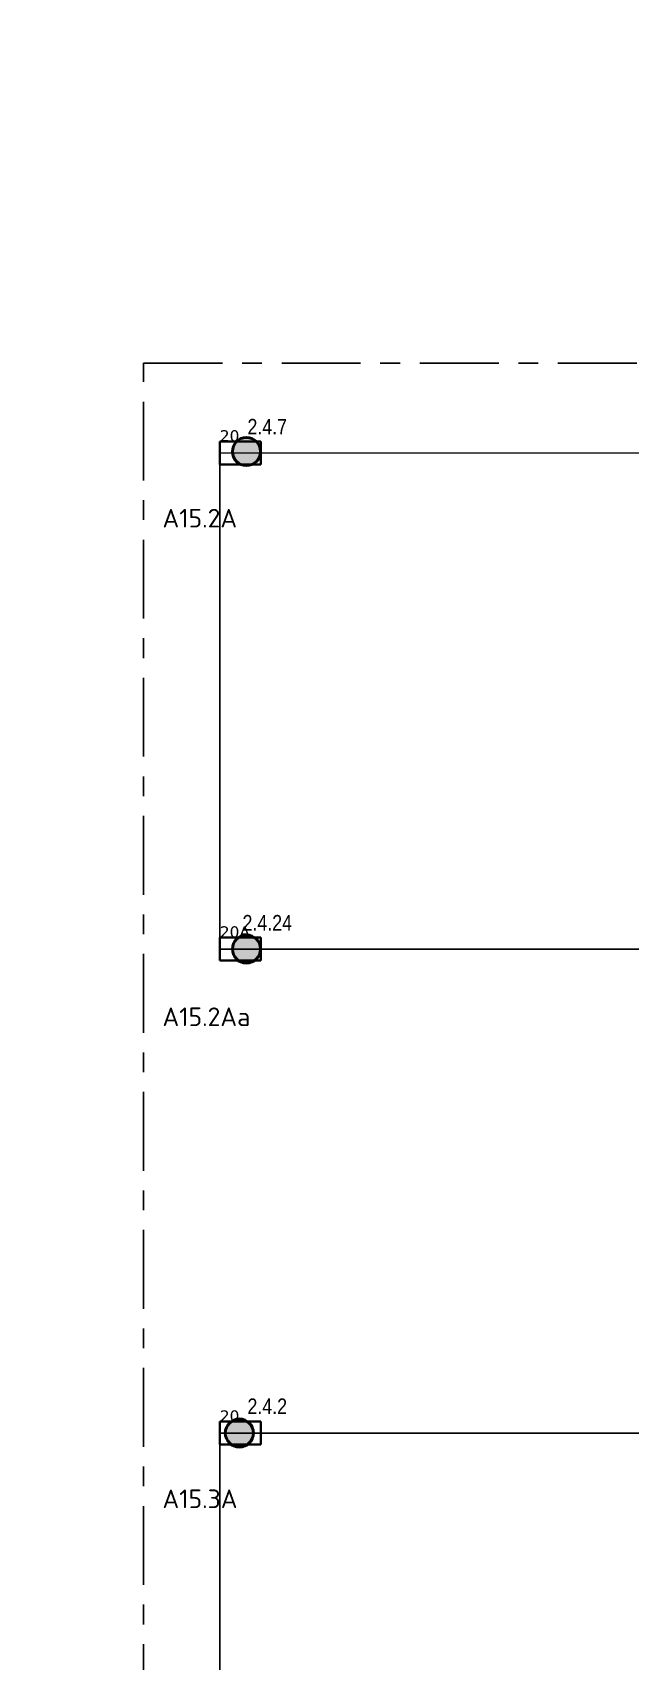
# Model space of a CAD drawing. Header units: millimetres. Extents: x -243740 to 150609, y -473655 to -165121.
# Drawn here: x -41683 to -32059, y -336159 to -309935 of the extents above; entities that cross this region are included whole.
import ezdxf
from ezdxf.enums import TextEntityAlignment as Align

# ---------------------------------------------------------------- set-up
doc = ezdxf.new("R2010")
doc.units = ezdxf.units.MM
doc.linetypes.add('Линия сетки', pattern=[22.225, 12.7, -3.175, 3.175, -3.175])
doc.layers.add('_Гр.ЩД-1А.5.9.I1.8', color=6, linetype='Continuous')
for name, color, linetype, lineweight in [('_освещение_dali', 3, 'Continuous', 50), ('DALLI', 6, 'TRAY', 30), ('Аварийное_овещение', 1, 'Continuous', 30)]:
    doc.layers.add(name, color=color, linetype=linetype, lineweight=lineweight)
doc.layers.add('сВЕтильники', color=7, linetype='Continuous', lineweight=40, true_color=0x600080)
doc.styles.add('ELine', font='txt.shx')
doc.styles.add('ISOCPEUR_1', font='isocpeur.ttf', dxfattribs={"height": 200})
doc.styles.get("Standard").update_dxf_attribs({"font": 'ARIALN.TTF'})
doc.styles.add('TableTextStyle', font='')
doc.styles.get('TableTextStyle').set_extended_font_data('VERDANA.TTF')
doc.linetypes.add('TRAY', pattern='A,12.119257,["_",ELine,S=4.5,R=90,X=0,Y=-1.555839],0.750382,["_",ELine,S=4.5,R=0,X=0,Y=-0.805849],1.314849,["_",ELine,S=4.5,R=0,X=0,Y=-0.805849],2.250029,["_",ELine,S=4.5,R=90,X=0,Y=-1.555839],13.565483', length=30)
doc.linetypes.add('Truba', pattern='A,3e-05,[4,MSH_7,S=1,R=0,X=0,Y=0],-3.022072', length=3.022102)

# ---------------------------------------------------------------- blocks, each defined once
blk = doc.blocks.new('dgdg')
at = {"layer": 'Аварийное_овещение', "lineweight": 40}
for points in [[(195972, 72561, 0), (195972, 72933, 0)], [(195972, 72933, 0), (195972, 72561, 0)], [(195972, 72933, 0), (196629, 72933, 0)], [(196629, 72933, 0), (195972, 72933, 0)], [(196629, 72933, 0), (195972, 72933, 0)], [(195972, 72933, 0), (195972, 72561, 0)], [(195972, 72561, 0), (195972, 72933, 0)], [(195972, 72933, 0), (196629, 72933, 0)], [(196629, 72933, 0), (196629, 72561, 0)], [(196629, 72561, 0), (196629, 72933, 0)], [(196629, 72561, 0), (196629, 72933, 0)], [(196629, 72933, 0), (196629, 72561, 0)], [(196629, 72561, 0), (195972, 72561, 0)], [(195972, 72561, 0), (196629, 72561, 0)], [(195972, 72561, 0), (196629, 72561, 0)], [(196629, 72561, 0), (195972, 72561, 0)]]:
    blk.add_polyline3d(points, dxfattribs=at)
at = {"layer": 'сВЕтильники', "lineweight": 40}
for points in [[(195972, 80548, 0), (195972, 80920, 0)], [(195972, 80920, 0), (195972, 80548, 0)], [(195972, 80920, 0), (196629, 80920, 0)], [(196629, 80920, 0), (195972, 80920, 0)], [(196629, 80920, 0), (195972, 80920, 0)], [(195972, 80920, 0), (195972, 80548, 0)], [(195972, 80548, 0), (195972, 80920, 0)], [(195972, 80920, 0), (196629, 80920, 0)], [(196629, 80920, 0), (196629, 80548, 0)], [(196629, 80548, 0), (196629, 80920, 0)], [(196629, 80548, 0), (196629, 80920, 0)], [(196629, 80920, 0), (196629, 80548, 0)], [(196629, 80548, 0), (195972, 80548, 0)], [(195972, 80548, 0), (196629, 80548, 0)], [(195972, 80548, 0), (196629, 80548, 0)], [(196629, 80548, 0), (195972, 80548, 0)], [(195972, 64769, 0), (195972, 65141, 0)], [(195972, 65141, 0), (195972, 64769, 0)], [(195972, 65141, 0), (196629, 65141, 0)], [(196629, 65141, 0), (195972, 65141, 0)], [(196629, 65141, 0), (195972, 65141, 0)], [(195972, 65141, 0), (195972, 64769, 0)], [(195972, 64769, 0), (195972, 65141, 0)], [(195972, 65141, 0), (196629, 65141, 0)], [(196629, 65141, 0), (196629, 64769, 0)], [(196629, 64769, 0), (196629, 65141, 0)], [(196629, 64769, 0), (196629, 65141, 0)], [(196629, 65141, 0), (196629, 64769, 0)], [(196629, 64769, 0), (195972, 64769, 0)], [(195972, 64769, 0), (196629, 64769, 0)], [(195972, 64769, 0), (196629, 64769, 0)], [(196629, 64769, 0), (195972, 64769, 0)]]:
    blk.add_polyline3d(points, dxfattribs=at)
at = {"layer": 'Аварийное_овещение', "style": 'ISOCPEUR_1'}
blk.add_text('А15.2Аа', height=300, dxfattribs=at).set_placement((195048, 71507))
at = {"layer": 'сВЕтильники', "style": 'ISOCPEUR_1'}
for s, p in [('А15.2А', (195048, 79534)), ('А15.3А', (195048, 63746))]:
    blk.add_text(s, height=300, dxfattribs=at).set_placement(p)
blk = doc.blocks.new('A$Cab2378fa')
at = {"lineweight": 25}
h = blk.add_hatch(color=0, dxfattribs=at)
h.paths.add_polyline_path([(162, -157, 0.442338), (148, 178), (0, 0)])
h.paths.add_polyline_path([(-142, -170), (0, 0), (-163, 158, 0.430096)])
at = {"lineweight": 25, "true_color": 0xfff5f5}
h = blk.add_hatch(color=7, dxfattribs=at)
h.dxf.hatch_style = 1
h.paths.add_polyline_path([(0, 0), (-142, -170, 0.174923), (3, -222, 0.197808), (162, -157)])
h.paths.add_polyline_path([(-163, 158), (0, 0), (148, 178, 0.175398), (3, 230, 0.209014)])
blk.add_circle((3, 4), 226)

msp = doc.modelspace()

# ---------------------------------------------------------------- linework, layer by layer
at = {"layer": '_Гр.ЩД-1А.5.9.I1.8', "ltscale": 100}
msp.add_lwpolyline([(-150052, -393665), (-150052, -384058), (-40908, -384058), (-40908, -348823), (-3613, -348802), (-3612, -340963), (-38668, -340932), (-38668, -332483), (-3612, -332483), (-3611, -324690), (-38668, -324690), (-38668, -316703), (-3611, -316705)], dxfattribs=at)
at = {"layer": 'DALLI', "color": 0, "linetype": 'Линия сетки', "lineweight": -3, "ltscale": 100}
msp.add_lwpolyline([(-39895, -315260), (-1334, -315260), (-1334, -350485), (-39895, -350485)], close=True, dxfattribs=at)

# ---------------------------------------------------------------- block references
at = {"layer": '_освещение_dali', "color": 5, "ltscale": 100}
for p in [(-38243, -316684), (-38357, -332486)]:
    msp.add_blockref('A$Cab2378fa', p, dxfattribs=at)
at = {"layer": '_освещение_dali', "color": 1, "ltscale": 100}
msp.add_blockref('A$Cab2378fa', (-38243, -324694), dxfattribs=at)
at = {"layer": 'Defpoints', "linetype": 'Truba'}
msp.add_blockref('dgdg', (-234640, -397437), dxfattribs=at)

# ---------------------------------------------------------------- texts
at = {"layer": '_Гр.ЩД-1А.5.9.I1.8', "ltscale": 100}
for s, p in [('2.4.7', (-37905, -316480)), ('2.4.24', (-37905, -324467)), ('2.4.2', (-37905, -332250))]:
    msp.add_text(s, height=250, dxfattribs=at).set_placement(p, align=Align.BOTTOM_CENTER)
at = {"layer": '_освещение_dali', "color": 31, "true_color": 0xf8ce8b, "style": 'TableTextStyle'}
for s, p in [('20', (-38668, -316517)), ('20А', (-38668, -324504)), ('20', (-38668, -332297))]:
    msp.add_text(s, height=180, dxfattribs=at).set_placement(p)

doc.saveas('drawing.dxf')
